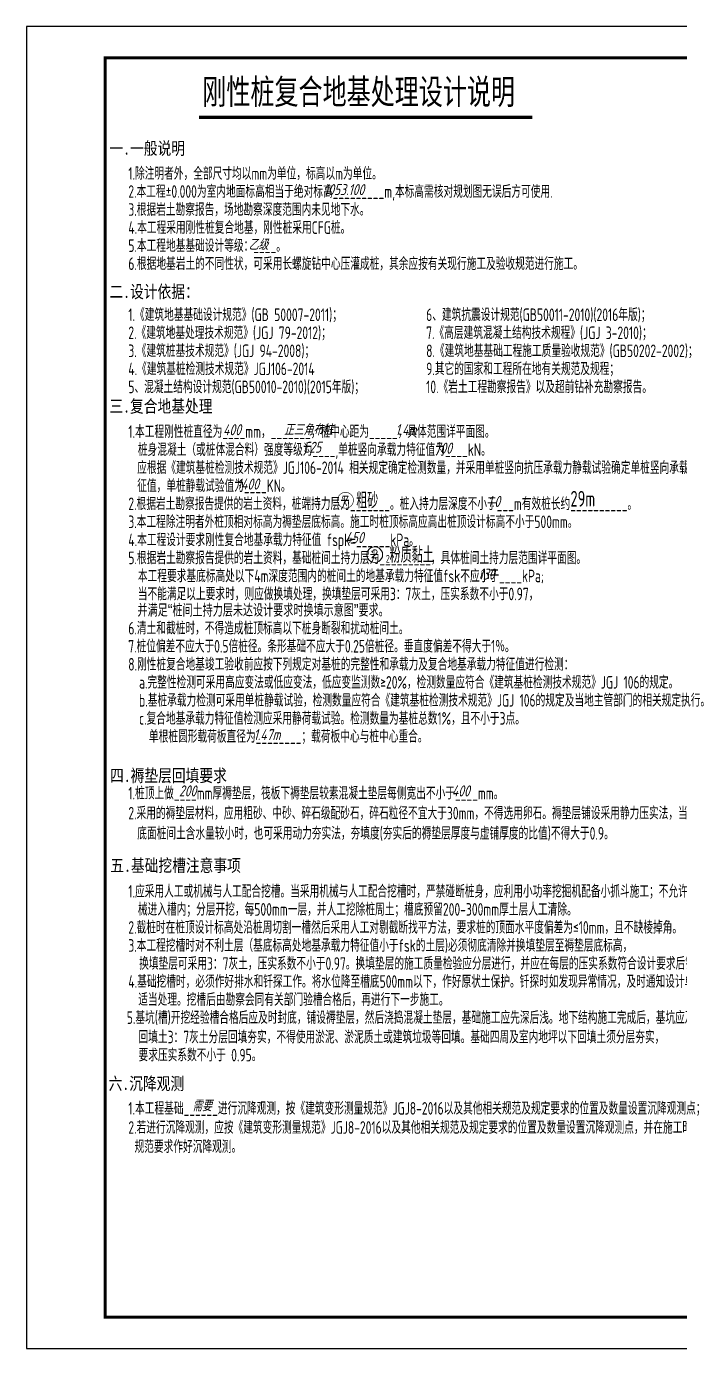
# Model space of a CAD drawing. Extents: x 5874492 to 7194610, y -939842 to -279257.
# Drawn here: x 6093216 to 6113958, y -646191 to -604191 of the extents above; entities that cross this region are included whole.
import ezdxf
from ezdxf.enums import TextEntityAlignment as Align

# ---------------------------------------------------------------- set-up
doc = ezdxf.new("R2010")
doc.units = 0
doc.header["$LTSCALE"] = 1000
doc.layers.add('20200430WYJ', color=6, linetype='Continuous', lineweight=50)
doc.layers.add('S-通用-TEXT', color=7, linetype='Continuous', lineweight=20)
doc.layers.add('Y-云图图框', color=7, linetype='Continuous')
doc.styles.add('-黑体', font='', dxfattribs={"width": 0.8})
doc.styles.add('_YT_Name', font='', dxfattribs={"width": 0.8})
doc.styles.add('_YT_Sign_Text', font='ros.shx', dxfattribs={"width": 0.8, "bigfont": 'hztxt.shx'})
doc.styles.add('COMP', font='COMPLEX.shx', dxfattribs={"bigfont": 'GBCBIG.shx'})
doc.styles.add('HT', font='', dxfattribs={"width": 0.7})
doc.styles.get("Standard").update_dxf_attribs({"font": 'gbenor.shx', "bigfont": 'gbcbig.shx'})
doc.styles.add('TSSD', font='Tssdeng.shx', dxfattribs={"width": 0.7, "bigfont": 'hztxt.shx'})
doc.styles.add('TSSD_Rein', font='tssdeng.shx', dxfattribs={"width": 0.7, "bigfont": 'hztxt.shx'})
doc.styles.get('-黑体').set_extended_font_data('SimHei')
doc.styles.get('_YT_Name').set_extended_font_data('SimHei')
doc.styles.get('HT').set_extended_font_data('SimHei')

# ---------------------------------------------------------------- blocks, each defined once
blk = doc.blocks.new('ECMCTK_A2_横_单行图名--0')
at = {"color": 4}
blk.add_lwpolyline([(0, 0), (594, 0), (594, 420), (0, 420)], close=True, dxfattribs=at)
at = {"const_width": 1}
blk.add_lwpolyline([(25, 10), (584, 10), (584, 410), (25, 410)], close=True, dxfattribs=at)
at = {"color": 80, "flags": 3}
for tag, height, p in [('YTHQINS', 3, (34.31, 411.5)), ('ECMCKEY', 3, (292.07, 114.23)), ('YTTQINS', 5.62, (601.03, 12.81)), ('YTBARCODE_T1', 3, (556.89, 4.04)), ('YTFRAME', 3, (478.05, 2.6))]:
    blk.add_attdef(tag, text='', height=height, dxfattribs=at).set_placement(p, align=Align.MIDDLE_CENTER)
for tag, height, style, width, p in [('证书编号', 4, '_YT_Sign_Text', 0.8, (461.87, 43.81)), ('审查批准号', 4, '_YT_Sign_Text', 0.8, (514.06, 43.81)), ('工程号', 4, '_YT_Sign_Text', 0.5, (557.08, 44.12)), ('设计单位', 6, '_YT_Name', 0.8, (376.75, 38.6)), ('建设单位', 4, '_YT_Sign_Text', 0.8, (487.96, 36.11)), ('阶段', 4, '_YT_Sign_Text', 0.8, (557.08, 35.81)), ('项目号', 4, '_YT_Sign_Text', 0.5, (575.08, 33.72)), ('项目名称', 4, '_YT_Sign_Text', 0.8, (487.96, 28.11)), ('专业', 4, '_YT_Sign_Text', 0.8, (557.08, 27.31)), ('图纸编号', 4, '_YT_Sign_Text', 0.5, (556.93, 19.36)), ('图纸名称', 4.5, '_YT_Name', 0.8, (488.39, 15.06)), ('版本号', 4, '_YT_Sign_Text', 0.8, (575.08, 13)), ('出图比例', 4.2, '_YT_Sign_Text', 0.8, (434.82, 11.78)), ('日期', 4, '_YT_Sign_Text', 0.5, (556.88, 12.13))]:
    blk.add_attdef(tag, text='', height=height, dxfattribs=dict(style=style, width=width)).set_placement(p, align=Align.CENTER)
at = {"style": '_YT_Sign_Text', "width": 0.8, "flags": 3}
for tag, p, height in [('[审定人]', (343.95, 27.81), 4.1), ('{审定人}', (358.87, 26.45), 6.24), ('[校对人]', (395.23, 27.82), 4.1), ('{校对人}', (411.35, 26.53), 6.24), ('{审核人}', (359.98, 18.44), 6.24), ('{设计人}', (411.48, 18.54), 6.24), ('[审核人]', (344.01, 19.76), 4.1), ('[设计人]', (395.47, 20.21), 4.1), ('{项目负责人}', (361.28, 10.72), 6.24), ('{专业负责人}', (411.58, 10.36), 6.24), ('[项目负责人]', (343.78, 12.01), 4.1), ('[专业负责人]', (395.74, 11.77), 4.1)]:
    blk.add_attdef(tag, p, '', height=height, dxfattribs=at)
at = {"color": 80, "flags": 3}
for tag, p in [('YTBZSIT', (25, 10)), ('EXT_TK_LEFT', (25, 10)), ('YTQRCODE', (304.04, 11.91))]:
    blk.add_attdef(tag, p, '', height=3, dxfattribs=at)

msp = doc.modelspace()

# ---------------------------------------------------------------- linework, layer by layer
at = {"layer": 'S-通用-TEXT', "color": 7, "const_width": 100}
msp.add_lwpolyline([(6098691.2, -607076.5), (6109285.1, -607076.5)], dxfattribs=at)
at = {"layer": 'S-通用-TEXT', "color": 3, "const_width": 17.6}
msp.add_lwpolyline([(6103096.9, -619242.9, 1), (6103600.9, -619242.9, 1)], format="xyb", close=True, dxfattribs=at)
at = {"layer": 'S-通用-TEXT', "color": 3}
msp.add_lwpolyline([(6104027.8, -620971.4, 1.000016), (6104527.8, -620971.4, 1.000016)], format="xyb", close=True, dxfattribs=at)

# ---------------------------------------------------------------- block references
at = {"layer": 'Y-云图图框', "xscale": 100, "yscale": 100, "zscale": 100}
msp.add_blockref('ECMCTK_A2_横_单行图名--0', (6093216.2, -646191.3), dxfattribs=at)

# ---------------------------------------------------------------- texts
at = {"layer": '20200430WYJ', "style": 'TSSD_Rein', "width": 0.7}
for s, p in [('当不能满足以上要求时，则应做换填处理，换填垫层可采用3：7灰土，压实系数不小于0.97，', (6096751.9, -622420.7)), ('换填垫层可采用3：7灰土，压实系数不小于0.97。换填垫层的施工质量检验应分层进行，并应在每层的压实系数符合设计要求后铺填上层。', (6096795.3, -634159.4)), ('回填土3：7灰土分层回填夯实，不得使用淤泥、淤泥质土或建筑垃圾等回填。基础四周及室内地坪以下回填土须分层夯实，', (6096776.5, -636495.5)), ('要求压实系数不小于 \x910.95\x90。 ', (6096776.5, -637068.6))]:
    msp.add_text(s, height=400, dxfattribs=at).set_placement(p)
at = {"layer": 'S-通用-TEXT'}
for s, height, style, width, p in [('刚性桩复合地基处理设计说明', 800, 'HT', 0.7, (6098801.3, -606664.1)), ('2.本工程\x91%%P0.000\x90为室内地面标高相当于绝对标高_________m,本标高需核对规划图无误后方可使用.', 400, 'TSSD_Rein', 0.7, (6096452.3, -609635.9)), ('3.根据岩土勘察报告，场地勘察深度范围内未见地下水。', 400, 'TSSD_Rein', 0.7, (6096452.3, -610209)), ('4.本工程采用刚性桩复合地基，刚性桩采用CFG桩。', 400, 'TSSD_Rein', 0.7, (6096452.3, -610782.1)), ('5.本工程地基基础设计等级：____。', 400, 'TSSD_Rein', 0.7, (6096452.3, -611355.2)), ('6.根据地基岩土的不同性状，可采用长螺旋钻中心压灌成桩，其余应按有关现行施工及验收规范进行施工。', 400, 'TSSD_Rein', 0.7, (6096452.3, -611928.2)), ('6、建筑抗震设计规范(GB50011-2010)(2016年版)；', 400, 'TSSD_Rein', 0.7, (6105909.8, -613549.8)), ('2.《建筑地基处理技术规范》\x91(JGJ 79-2012)；', 400, 'TSSD_Rein', 0.7, (6096452.3, -614122.9)), ('7.《高层建筑混凝土结构技术规程》\x91(JGJ 3-2010)；', 400, 'TSSD_Rein', 0.7, (6105909.8, -614122.9)), ('3.《建筑桩基技术规范》\x91(JGJ 94-2008)；', 400, 'TSSD_Rein', 0.7, (6096452.3, -614695.9)), ('8.《建筑地基基础工程施工质量验收规范》\x91(GB50202-2002)；', 400, 'TSSD_Rein', 0.7, (6105909.8, -614695.9)), ('4.《\x90建筑基桩检测技术规范\x91\x91》JGJ106-2014', 400, 'TSSD_Rein', 0.7, (6096452.3, -615269)), ('9.其它的国家和工程所在地有关规范及规程；', 400, 'TSSD_Rein', 0.7, (6105909.8, -615269)), ('5、混凝土结构设计规范(GB50010-2010)(2015年版)；', 400, 'TSSD_Rein', 0.7, (6096452.3, -615842.1)), ('1.本工程刚性桩直径为____mm，_______\x90\x90，桩中心距为_____，具体范围详平面图。', 400, 'TSSD_Rein', 0.7, (6096452.3, -617263)), ('桩身混凝土（或桩体混合料）强度等级为____,单桩竖向承载力特征值为____kN。', 400, 'TSSD_Rein', 0.7, (6096755.7, -617836.1)), ('应\x90根据\x91\x91《\x90\x90建筑基桩检测技术规范\x91\x91》JGJ106-2014 相关规定确定\x90\x90检测数量\x91\x91，并采用单桩竖向抗压承载力静载试验\x90\x90确定单桩竖向承载力特', 400, 'TSSD_Rein', 0.7, (6096734.1, -618409.2)), ('征值，单桩静载试验值为____KN。', 400, 'TSSD_Rein', 0.7, (6096734.1, -618982.3)), ('2.根据岩土勘察报告提供的岩土资料，桩端持力层为_______。桩入持力层深度不小于___m有效桩长约__________。', 400, 'TSSD_Rein', 0.7, (6096452.3, -619555.4)), ('3.本工程除注明者外桩顶相对标高为\x91褥垫层底标高\x90\x90。施工时桩顶标高应高出桩顶设计标高不小于500mm。', 400, 'TSSD_Rein', 0.7, (6096452.3, -620128.4)), ('4.本工程设计要求刚性复合地基承载力特征值 f\x91spk=______kPa。', 400, 'TSSD_Rein', 0.7, (6096452.3, -620701.5)), ('5.根据岩土勘察报告提供的岩土资料，基础桩间土持力层为_________，具体桩间土持力层范围详平面图。', 400, 'TSSD_Rein', 0.7, (6096452.3, -621274.6)), ('本工程要求基底标高处以下4m深度范围内的桩间土的地基承载力特征值fsk不应小于____kPa;', 400, 'TSSD_Rein', 0.7, (6096755.7, -621847.7)), ('并满足“桩间土持力层未达设计要求时换填示意图”要求。', 400, 'TSSD', 0.8, (6096743.9, -622940)), ('6.清土和截桩时，不得造成桩顶标高以下桩身断裂和扰动桩间土。', 400, 'TSSD_Rein', 0.7, (6096452.3, -623507.8)), ('7.桩位偏差不应大于0.5倍桩径。条形基础不应大于0.25倍桩径。垂直度偏差不得大于\x911％\x90\x90。', 400, 'TSSD_Rein', 0.7, (6096448, -624080.9)), ('8.刚性桩复合地基竣工验收前应按下列规定对基桩的完整性和承载力及复合地基承载力特征值进行检测：', 400, 'TSSD_Rein', 0.7, (6096448, -624654)), ('a.完整性检测可采用高应变法或低应变法，低应变监测数≥20%%%，检测数量应符合《建筑基桩检测技术规范》JGJ 106的规定。', 400, 'TSSD_Rein', 0.7, (6096792.9, -625227)), ('b.基桩承载力检测可采用单桩静载试验，检测数量应符合《建筑基桩检测技术规范》JGJ 106的规定及当地主管部门的相关规定执行。', 400, 'TSSD_Rein', 0.7, (6096792.9, -625800.1)), ('c.复合地基承载力特征值检测应采用静荷载试验。检测数量为基桩总数1%%%，且不小于3点。', 400, 'TSSD_Rein', 0.7, (6096792.9, -626373.2)), ('单根桩圆形载荷板直径为________；载\x91\x91荷板中心与桩中心重合。', 400, 'TSSD_Rein', 0.7, (6097107.4, -626946.3)), ('2.采用的褥垫层材料，应用粗砂、中砂、碎石级配砂石，碎石粒径不宜大于30mm\x90\x90，不得选\x90用卵石。褥垫层\x91\x91铺设采用静力压实法，\x90\x90当\x91\x91基础', 400, 'TSSD_Rein', 0.7, (6096452.3, -629382.7)), ('底面桩间土含水量较小时，也可采用动力\x90\x90夯实\x90法，夯填度\x91\x91(夯实后的褥垫层厚度与虚铺厚度的比值)不得大于0.9。', 400, 'TSSD_Rein', 0.7, (6096735.5, -630023.5)), ('4.基础挖槽时，必须作好排水和钎探工作。将水位降至槽底\x91500mm以下，作好原状土保护。钎探时如发现异常情况，及时通知设计单位做', 400, 'TSSD_Rein', 0.7, (6096452.3, -634732.5)), ('适当处理。挖槽后由勘察会同有关部门验槽合格后，再进行下一步施工。', 400, 'TSSD_Rein', 0.7, (6096767, -635305.5)), ('5.基坑(槽)开挖经验槽合格后应及时封底，铺设褥垫层，然后浇捣混凝土垫层，基础施工应先深后浅。地下结构施工完成后，基坑应及时回填，', 400, 'TSSD_Rein', 0.7, (6096403.1, -635878.6)), ('规范要求作好沉降观测。', 400, 'TSSD_Rein', 0.7, (6096648.3, -639976.4))]:
    msp.add_text(s, height=height, dxfattribs=dict(at, style=style, width=width)).set_placement(p)
at = {"layer": 'S-通用-TEXT', "color": 7, "ltscale": 99, "style": '-黑体', "width": 0.8}
for s, p in [('一.一般说明', (6095852.3, -608262.8)), ('二.设计依据：', (6095851.3, -612815)), ('三.复合地基处理', (6095851.3, -616455.8)), ('四.褥垫层回填要求 ', (6095871.1, -628187.7)), ('五.基础挖槽注意事项', (6095880.3, -631042.8)), ('六.沉降观测', (6095825.4, -637972.9))]:
    msp.add_text(s, height=400, dxfattribs=at).set_placement(p)
at = {"layer": 'S-通用-TEXT', "color": 7, "style": 'TSSD_Rein', "width": 0.7}
for s, p in [('1.除注明者外，全部尺寸均以mm为单位，标高以m为单位。', (6096452.3, -609062.8)), ('1.《建筑地基基础设计规范》\x91(GB 50007-2011)；', (6096452.3, -613549.8)), ('1.桩顶上做____mm厚褥垫层，筏板下褥垫层较素混凝土垫层每侧宽出不小于____mm。', (6096452.3, -628749.7)), ('1.应采用人工或机械与人工配合挖槽。当采用机械与人工配合挖槽时，严禁碰断桩身，应利用小功率挖掘机配备小抓斗施工；不允许施工机', (6096452.3, -631867.1)), ('械进入槽内；分层开挖，每\x91500mm\x90\x90一层，并人工挖\x91除桩周土；槽底预留\x91200-300mm\x90厚土层人工清除。', (6096756.2, -632440.2)), ('2.截桩时在桩顶设计标高处沿桩周切割一槽然后采用人工对剔截断找平方法，要求桩的顶面水平度偏差为\x91≤10mm\x90\x90，且不缺棱掉角。', (6096452.3, -633013.2)), ('3.本工程挖槽时对不利土层（基底标高处地基承载力特征值小于fsk的土层)必须彻底清除并换填垫层至褥垫层底标高，', (6096452.3, -633586.3)), ('1.本工程基础______进行沉降观测，按《建筑变形测量规范》JGJ8-2016以及其他相关规范及规定要求的位置及数量设置沉降观测点；', (6096452.3, -638760.7)), ('2.若进行沉降观测，应按《建筑变形测量规范》JGJ8-2016以及其他相关规范及规定要求的位置及数量设置沉降观测点，并在\x90施工时按\x91\x91相应', (6096452.3, -639368))]:
    msp.add_text(s, height=400, dxfattribs=at).set_placement(p)
at = {"layer": 'S-通用-TEXT', "color": 2, "style": 'TSSD', "oblique": 15, "width": 0.8}
for s, p in [('1053.100', (6102664, -609550)), ('乙级', (6100271.7, -611295.9)), ('400', (6099460.2, -617178)), ('正三角布桩', (6101394.3, -617178)), ('1.4m', (6104933, -617178)), ('C25', (6102004.4, -617735.3)), ('700', (6106173.7, -617763.3)), ('1400', (6099898.4, -618904.3)), ('1.0', (6107862.2, -619456.8)), ('450', (6103346.2, -620603.6)), ('130', (6107579.6, -621763.4, -49.2)), ('1.47m', (6100429.1, -626864.5)), ('200', (6098058.9, -628651.2)), ('400', (6106726.7, -628651.2)), ('需要', (6098482.9, -638654.8))]:
    msp.add_text(s, height=350, dxfattribs=at).set_placement(p)
at = {"layer": 'S-通用-TEXT', "ltscale": 99, "style": 'TSSD_Rein', "width": 0.7}
msp.add_text('10.《岩土工程勘察报告》以及超前钻补充勘察报告。', height=400, dxfattribs=at).set_placement((6105909.8, -615842.1))
at = {"layer": 'S-通用-TEXT', "color": 2, "style": 'TSSD_Rein', "width": 0.7}
for s, height, p in [('粗砂', 500, (6103688.6, -619502)), ('粉质黏土', 500, (6104750.9, -621230.1)), ('2', 250, (6104628.2, -621227))]:
    msp.add_text(s, height=height, dxfattribs=at).set_placement(p)
at = {"layer": 'S-通用-TEXT', "color": 3, "style": 'TSSD_Rein', "width": 0.7}
msp.add_text('29m', height=500, dxfattribs=at).set_placement((6110492.4, -619445.4))
at = {"layer": 'S-通用-TEXT', "color": 3, "style": 'COMP', "width": 1.5}
for tag, p, p2 in [('7', (6103222.9, -619368.9), (6103474.9, -619368.9)), ('2', (6104152.3, -621073.9), (6104404.3, -621073.9))]:
    msp.add_attdef(tag, text='1', height=252, dxfattribs=at).set_placement(p, p2, align=Align.FIT)

doc.saveas('drawing.dxf')
